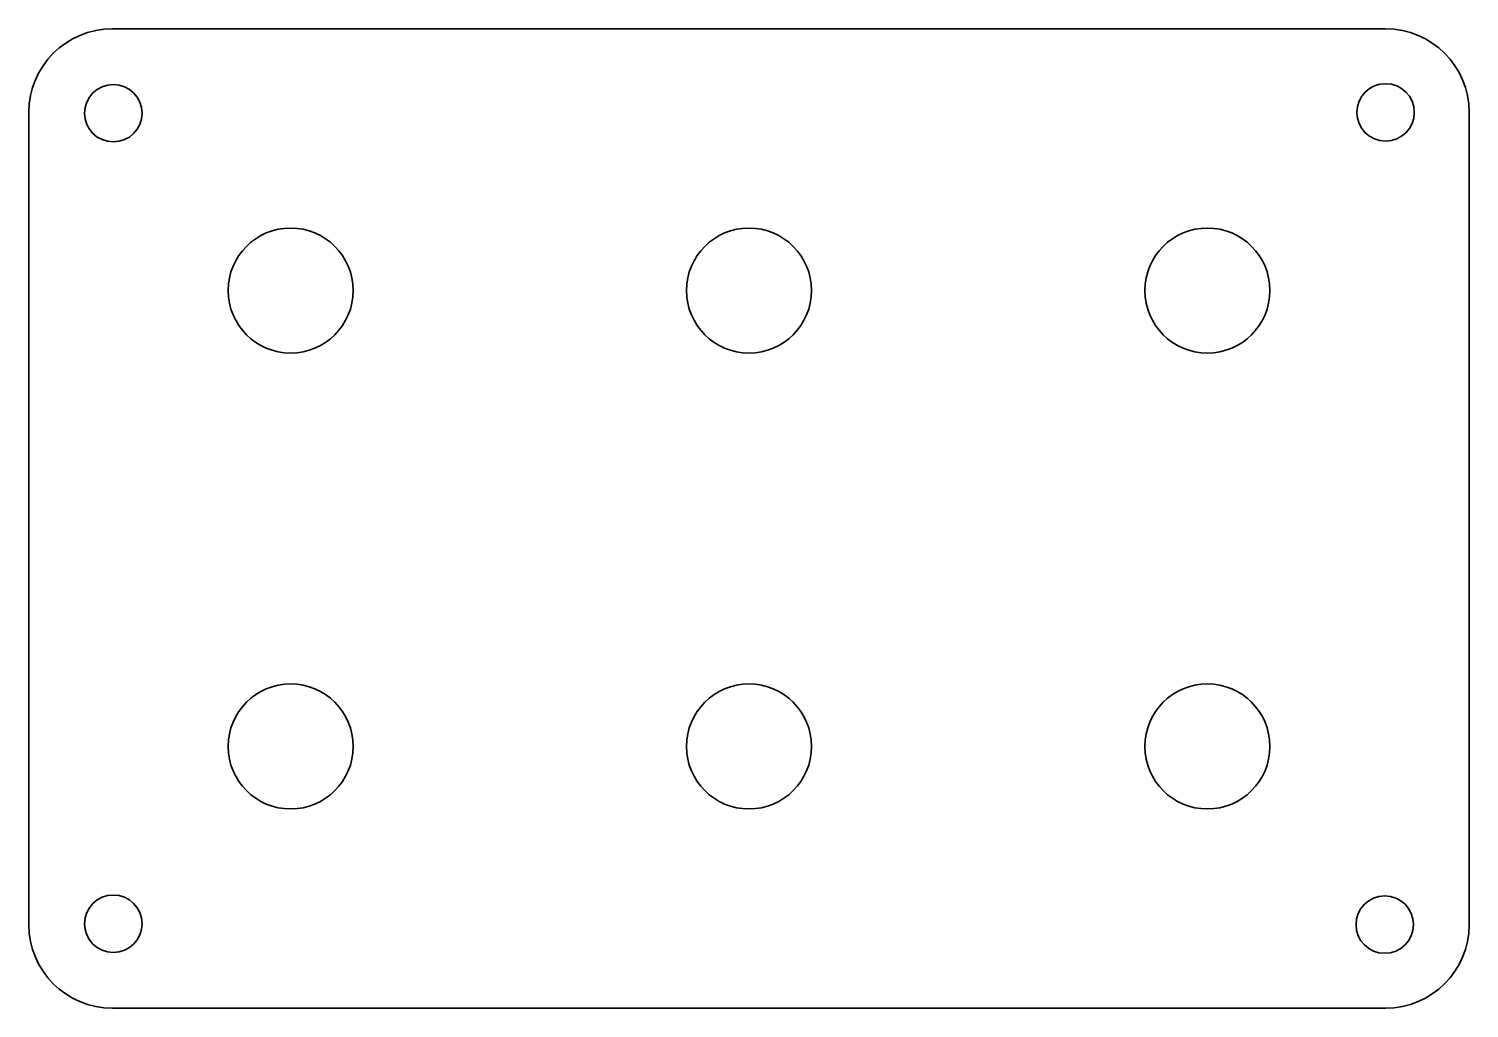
# Model space of a CAD drawing. Header units: millimetres. Extents: x 27.2 to 112.4, y 137.3 to 195.3.
import ezdxf

# ---------------------------------------------------------------- set-up
doc = ezdxf.new("R2010")
doc.units = ezdxf.units.MM
doc.header["$MEASUREMENT"] = 0
doc.layers.add('Layer 1', color=7, linetype='Continuous', lineweight=0)

msp = doc.modelspace()

# ---------------------------------------------------------------- linework, layer by layer
at = {"layer": 'Layer 1', "color": 18, "lineweight": 35, "true_color": 0x000000}
for centre, radius in [((32.18, 190.338), 1.7), ((107.495, 190.387), 1.7), ((42.679, 179.836), 3.701), ((69.811, 179.836), 3.701), ((96.947, 179.836), 3.701), ((42.679, 152.837), 3.701), ((69.811, 152.837), 3.701), ((96.947, 152.837), 3.701), ((32.18, 142.339), 1.7), ((107.446, 142.286), 1.7)]:
    msp.add_circle(centre, radius, dxfattribs=at)
msp.add_open_spline([(107.488, 137.336), (107.488, 137.336), (32.135, 137.336), (32.135, 137.336), (29.397, 137.336), (27.178, 139.555), (27.178, 142.293), (27.178, 142.293), (27.178, 190.38), (27.178, 190.38), (27.178, 193.118), (29.397, 195.337), (32.135, 195.337), (32.135, 195.337), (107.488, 195.337), (107.488, 195.337), (110.225, 195.337), (112.444, 193.118), (112.444, 190.38), (112.444, 190.38), (112.444, 142.293), (112.444, 142.293), (112.444, 139.555), (110.225, 137.336), (107.488, 137.336)], degree=3, knots=[0, 0, 0, 0, 1, 1, 1, 2, 2, 2, 3, 3, 3, 4, 4, 4, 5, 5, 5, 6, 6, 6, 7, 7, 7, 8, 8, 8, 8], dxfattribs=at)

doc.saveas('drawing.dxf')
